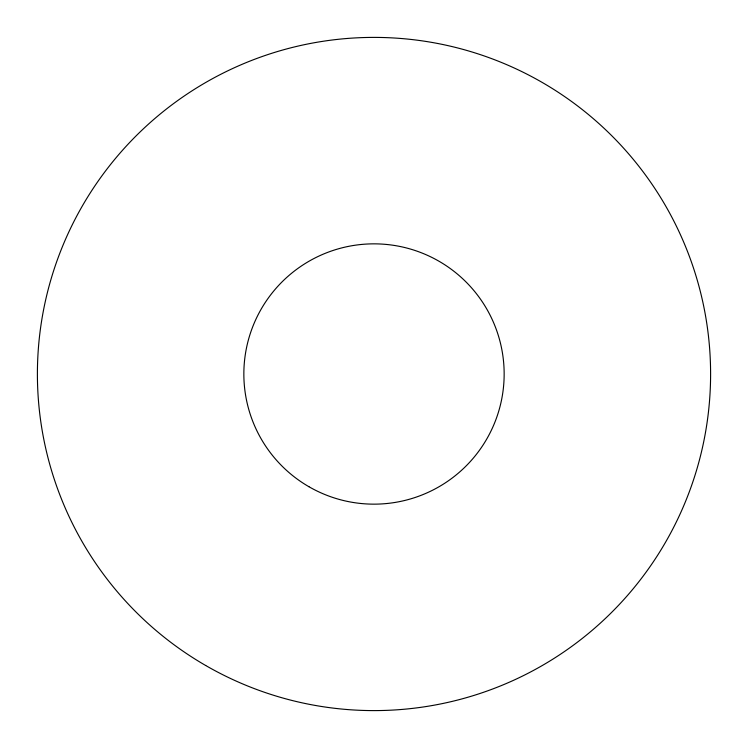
<?xml version="1.0" encoding="UTF-8"?>
<svg xmlns="http://www.w3.org/2000/svg" width="748" height="748" viewBox="0 0 748 748"><rect width="100%" height="100%" fill="white"/><g stroke="black" fill="none" stroke-linecap="round" stroke-linejoin="round"><path stroke-width="1.12" d="M205.7 665.505A336.6 336.6 0 0 0 710.6 374A336.6 336.6 0 0 0 205.7 82.495A336.6 336.6 0 0 0 205.7 665.505M308.924 486.714A130.152 130.152 0 0 0 504.152 374A130.152 130.152 0 0 0 308.924 261.286A130.152 130.152 0 0 0 308.924 486.714"/></g></svg>
